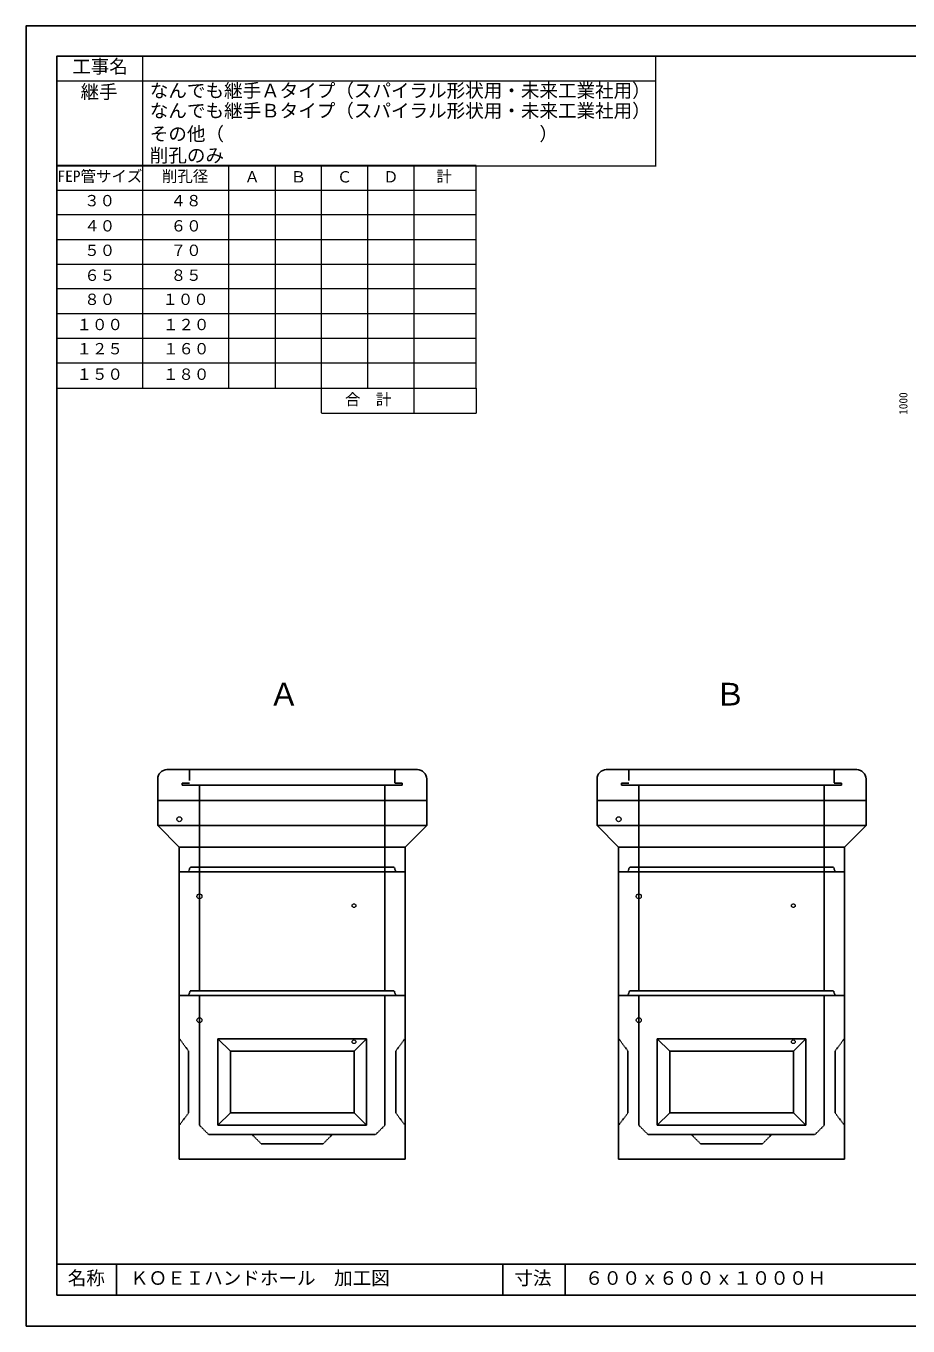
# Model space of a CAD drawing. Units: millimetres, scale not verified. Extents: x -297 to 298, y -210 to 211.
# Drawn here: x -297 to -11.7, y -210 to 210.5 of the extents above; entities that cross this region are included whole.
import ezdxf
from ezdxf.enums import TextEntityAlignment as Align

# ---------------------------------------------------------------- set-up
doc = ezdxf.new("R2010")
doc.units = ezdxf.units.MM
doc.linetypes.add('USER2', pattern=[4.7625, 3.175, -1.5875])
doc.layers.add('0-0', color=7, linetype='Continuous')
for name, color, linetype, lineweight in [('0-1_0', 9, 'Continuous', 25), ('0-2_dims', 7, 'Continuous', 18), ('0-3_pen1実線', 4, 'Continuous', 13), ('0-4_pen2実線', 3, 'Continuous', 13), ('0-5_pen3実線', 7, 'Continuous', 25), ('0-6_pen4実線', 7, 'Continuous', 25), ('0-7_pen2破線', 3, 'USER2', 25), ('0-8_鉄筋', 7, 'Continuous', 25)]:
    doc.layers.add(name, color=color, linetype=linetype, lineweight=lineweight)
doc.styles.add('ＭＳ ゴシック', font='')
doc.styles.get('ＭＳ ゴシック').set_extended_font_data('MS Gothic')

# ---------------------------------------------------------------- blocks, each defined once
blk = doc.blocks.new('部分図 1')
at = {"layer": '0-1_0'}
blk.add_lwpolyline([(0.1, 0.3), (11898.1, 0.3), (11898.1, 8410.3), (0.1, 8410.3)], close=True, dxfattribs=at)
at = {"layer": '0-2_dims'}
for p, q in [((755.1, 6066.8), (755.1, 8215.2)), ((4075.2, 7506.5), (4075.2, 8215.2)), ((200.1, 8055.5), (4076.2, 8055.5)), ((200.1, 7506.5), (4076.2, 7506.5)), ((1313.17, 6066.8), (1313.17, 7507.2)), ((1313.17, 6066.8), (1313.17, 7506.8)), ((1613.17, 6066.8), (1613.17, 7506.8)), ((1912.17, 5908), (1912.17, 7506.8)), ((2211.17, 6066.8), (2211.17, 7506.8)), ((2511.17, 5906), (2511.17, 7506.8)), ((200.17, 7349), (2913.17, 7349)), ((200.1, 7190), (2913.1, 7190)), ((200.1, 7028.2), (2913.1, 7028.2)), ((200.1, 6870.4), (2913.1, 6870.4)), ((200.1, 6711.4), (2913.1, 6711.4)), ((200.1, 6550.4), (2913.1, 6550.4)), ((200.1, 6390.4), (2913.1, 6390.4)), ((200.1, 6231.6), (2913.1, 6231.6)), ((2913.17, 6066.8), (2913.17, 5906.1)), ((1912.17, 5906.1), (2913.17, 5906.1))]:
    blk.add_line(p, q, dxfattribs=at)
blk.add_lwpolyline([(200.17, 6066.8), (2913.17, 6066.8), (2913.17, 7506.8), (200.17, 7506.8)], close=True, dxfattribs=at)
at = {"layer": '0-3_pen1実線'}
for p, q in [((2385.99, 3590.13), (2395.36, 3599.5)), ((5227.99, 3590.13), (5237.36, 3599.5))]:
    blk.add_line(p, q, dxfattribs=at)
at = {"layer": '0-4_pen2実線'}
for centre, radius in [((1121.99, 1979), 16), ((3963.99, 1979), 16), ((2121.99, 1839), 12), ((4963.99, 1839), 12)]:
    blk.add_circle(centre, radius, dxfattribs=at)
for centre, major_axis, ratio in [((991.99, 3278.79), (0, 16.09), 0.994134), ((3833.99, 3278.79), (0, 16.09), 0.994134), ((1121.99, 2779.64), (0, 16.03), 0.998378), ((3963.99, 2779.64), (0, 16.03), 0.998378), ((2121.99, 2719.54), (0, 12.02), 0.998378), ((4963.99, 2719.54), (0, 12.02), 0.998378)]:
    blk.add_ellipse(centre, major_axis=major_axis, ratio=ratio, dxfattribs=at)
at = {"layer": '0-5_pen3実線'}
for p, q in [((851.99, 3539.5), (851.99, 3399.5)), ((911.99, 3599.5), (2531.99, 3599.5)), ((2591.99, 3539.5), (2591.99, 3399.5)), ((3693.99, 3539.5), (3693.99, 3399.5)), ((3753.99, 3599.5), (5373.99, 3599.5)), ((5433.99, 3539.5), (5433.99, 3399.5)), ((851.99, 3399.5), (2591.99, 3399.5)), ((851.99, 3399.5), (851.99, 3238.56)), ((2591.99, 3399.5), (2591.99, 3238.56)), ((3693.99, 3399.5), (5433.99, 3399.5)), ((3693.99, 3399.5), (3693.99, 3238.56)), ((5433.99, 3399.5), (5433.99, 3238.56)), ((851.99, 3238.56), (2591.99, 3238.56)), ((991.99, 3097.73), (851.99, 3238.56)), ((2451.99, 3097.73), (2591.99, 3238.56)), ((3693.99, 3238.56), (5433.99, 3238.56)), ((3833.99, 3097.73), (3693.99, 3238.56)), ((5293.99, 3097.73), (5433.99, 3238.56)), ((991.99, 3097.73), (2451.99, 3097.73)), ((991.99, 3097.73), (991.99, 2939.2)), ((2451.99, 3097.73), (2451.99, 2939.2)), ((3833.99, 3097.73), (5293.99, 3097.73)), ((3833.99, 3097.73), (3833.99, 2939.2)), ((5293.99, 3097.73), (5293.99, 2939.2)), ((991.99, 2939.9), (991.99, 2138.6)), ((991.99, 2939.2), (2451.99, 2939.2)), ((2451.99, 2939.9), (2451.99, 2138.6)), ((3833.99, 2939.9), (3833.99, 2138.6)), ((3833.99, 2939.2), (5293.99, 2939.2)), ((5293.99, 2939.9), (5293.99, 2138.6)), ((991.99, 2139), (991.99, 1079)), ((991.99, 2138.6), (2451.99, 2138.6)), ((2451.99, 2139), (2451.99, 1079)), ((3833.99, 2139), (3833.99, 1079)), ((3833.99, 2138.6), (5293.99, 2138.6)), ((5293.99, 2139), (5293.99, 1079)), ((1241.99, 1859), (1241.99, 1299)), ((1241.99, 1859), (1321.99, 1779)), ((1241.99, 1859), (1721.99, 1859)), ((1721.99, 1859), (2201.99, 1859)), ((2201.99, 1859), (2121.99, 1779)), ((2201.99, 1859), (2201.99, 1299)), ((4083.99, 1859), (4083.99, 1299)), ((4083.99, 1859), (4163.99, 1779)), ((4083.99, 1859), (4563.99, 1859)), ((4563.99, 1859), (5043.99, 1859)), ((5043.99, 1859), (4963.99, 1779)), ((5043.99, 1859), (5043.99, 1299)), ((1321.99, 1779), (1321.99, 1379)), ((1321.99, 1779), (1721.99, 1779)), ((1721.99, 1779), (2121.99, 1779)), ((2121.99, 1779), (2121.99, 1379)), ((4163.99, 1779), (4163.99, 1379)), ((4163.99, 1779), (4563.99, 1779)), ((4563.99, 1779), (4963.99, 1779)), ((4963.99, 1779), (4963.99, 1379)), ((1241.99, 1299), (1321.99, 1379)), ((1321.99, 1379), (1721.99, 1379)), ((1721.99, 1379), (2121.99, 1379)), ((2201.99, 1299), (2121.99, 1379)), ((4083.99, 1299), (4163.99, 1379)), ((4163.99, 1379), (4563.99, 1379)), ((4563.99, 1379), (4963.99, 1379)), ((5043.99, 1299), (4963.99, 1379)), ((1241.99, 1299), (1721.99, 1299)), ((1721.99, 1299), (2201.99, 1299)), ((4083.99, 1299), (4563.99, 1299)), ((4563.99, 1299), (5043.99, 1299)), ((991.99, 1079), (2451.99, 1079)), ((3833.99, 1079), (5293.99, 1079)), ((586.1, 400.3), (586.1, 200.3)), ((3488.1, 400.3), (3488.1, 200.3))]:
    blk.add_line(p, q, dxfattribs=at)
for centre, start, end in [((911.99, 3539.5), 90, 180), ((2531.99, 3539.5), 0, 90), ((3753.99, 3539.5), 90, 180), ((5373.99, 3539.5), 0, 90)]:
    blk.add_arc(centre, 60, start, end, dxfattribs=at)
at = {"layer": '0-6_pen4実線'}
for p, q in [((200.1, 400.3), (11709.1, 400.3)), ((3085.4, 400.3), (3085.4, 200.3))]:
    blk.add_line(p, q, dxfattribs=at)
blk.add_lwpolyline([(200.1, 200.3), (11709.1, 200.3), (11709.1, 8215.3), (200.1, 8215.3)], close=True, dxfattribs=at)
at = {"layer": '0-7_pen2破線'}
for p, q in [((1057.99, 3599.5), (1057.99, 3529.5)), ((2385.99, 3599.5), (2385.99, 3511.5)), ((3899.99, 3599.5), (3899.99, 3529.5)), ((5227.99, 3599.5), (5227.99, 3511.5)), ((1009.99, 3511.5), (1057.99, 3511.5)), ((1009.99, 3511.5), (1009.99, 3499.5)), ((1009.99, 3499.5), (2321.99, 3499.5)), ((1121.99, 3499.5), (1121.99, 3399.5)), ((2433.99, 3499.5), (2321.99, 3499.5)), ((2321.99, 3499.5), (2321.99, 3399.5)), ((2433.99, 3511.5), (2385.99, 3511.5)), ((2433.99, 3511.5), (2433.99, 3499.5)), ((3851.99, 3511.5), (3899.99, 3511.5)), ((3851.99, 3511.5), (3851.99, 3499.5)), ((3851.99, 3499.5), (5163.99, 3499.5)), ((3963.99, 3499.5), (3963.99, 3399.5)), ((5275.99, 3499.5), (5163.99, 3499.5)), ((5163.99, 3499.5), (5163.99, 3399.5)), ((5275.99, 3511.5), (5227.99, 3511.5)), ((5275.99, 3511.5), (5275.99, 3499.5)), ((1121.99, 3399.5), (1121.99, 2939.2)), ((2321.99, 3399.5), (2321.99, 2939.2)), ((3963.99, 3399.5), (3963.99, 2939.2)), ((5163.99, 3399.5), (5163.99, 2939.2)), ((1051.99, 2939.2), (1061.99, 2969.38)), ((2381.99, 2969.38), (1061.99, 2969.38)), ((2391.99, 2939.2), (2381.99, 2969.38)), ((3893.99, 2939.2), (3903.99, 2969.38)), ((5223.99, 2969.38), (3903.99, 2969.38)), ((5233.99, 2939.2), (5223.99, 2969.38)), ((1121.99, 2939.9), (1121.99, 2168.65)), ((2321.99, 2939.9), (2321.99, 2168.65)), ((3963.99, 2939.9), (3963.99, 2168.65)), ((5163.99, 2939.9), (5163.99, 2168.65)), ((1051.99, 2138.6), (1061.99, 2168.65)), ((1721.99, 2168.65), (1061.99, 2168.65)), ((1121.99, 2139), (1121.99, 1299)), ((2381.99, 2168.65), (1721.99, 2168.65)), ((2321.99, 2139), (2321.99, 1299)), ((2391.99, 2138.6), (2381.99, 2168.65)), ((3893.99, 2138.6), (3903.99, 2168.65)), ((4563.99, 2168.65), (3903.99, 2168.65)), ((3963.99, 2139), (3963.99, 1299)), ((5223.99, 2168.65), (4563.99, 2168.65)), ((5163.99, 2139), (5163.99, 1299)), ((5233.99, 2138.6), (5223.99, 2168.65)), ((991.99, 1859), (1051.99, 1779)), ((3833.99, 1859), (3893.99, 1779)), ((1121.99, 1299), (1181.99, 1239)), ((2321.99, 1299), (2261.99, 1239)), ((3963.99, 1299), (4023.99, 1239)), ((5163.99, 1299), (5103.99, 1239)), ((1181.99, 1239), (1721.99, 1239)), ((1461.99, 1239), (1521.99, 1179)), ((1521.99, 1179), (1721.99, 1179)), ((1721.99, 1239), (2261.99, 1239)), ((1721.99, 1179), (1921.99, 1179)), ((1981.99, 1239), (1921.99, 1179)), ((4023.99, 1239), (4563.99, 1239)), ((4303.99, 1239), (4363.99, 1179)), ((4363.99, 1179), (4563.99, 1179)), ((4563.99, 1239), (5103.99, 1239)), ((4563.99, 1179), (4763.99, 1179)), ((4823.99, 1239), (4763.99, 1179))]:
    blk.add_line(p, q, dxfattribs=at)
for points in [[(2451.99, 1859), (2391.99, 1779), (2391.99, 1379), (2451.99, 1299)], [(5293.99, 1859), (5233.99, 1779), (5233.99, 1379), (5293.99, 1299)], [(1051.99, 1779), (1051.99, 1379), (991.99, 1299)], [(3893.99, 1779), (3893.99, 1379), (3833.99, 1299)]]:
    blk.add_lwpolyline(points, dxfattribs=at)
at = {"layer": '0-2_dims', "style": 'ＭＳ ゴシック'}
for s, height, p in [('工事名', 87.98, (299.1, 8078.2)), ('継手', 87.98, (353.1, 7914.2)), ('なんでも継手Ａタイプ（スパイラル形状用・未来工業社用）\u3000\u3000', 87.98, (801.1, 7922.2)), ('なんでも継手Ｂタイプ（スパイラル形状用・未来工業社用）\u3000\u3000', 87.98, (801.1, 7792.2)), ('その他（\u3000\u3000\u3000\u3000\u3000\u3000\u3000\u3000\u3000\u3000\u3000\u3000\u3000\u3000\u3000\u3000\u3000）', 87.98, (801.1, 7642.2)), ('削孔のみ', 87.98, (801.1, 7503.2)), ('FEP管サイズ', 73.31, (203.17, 7379.9)), ('削孔径', 73.31, (879.17, 7379.9)), ('Ａ', 73.31, (1413.17, 7375.9)), ('Ｂ', 73.31, (1712.17, 7375.9)), ('Ｃ', 73.31, (2011.17, 7375.9)), ('Ｄ', 73.31, (2310.17, 7375.9)), ('計', 73.31, (2654.17, 7378.9)), ('３０', 73.31, (376.17, 7221.9)), ('４８', 73.31, (935.17, 7221.9)), ('４０', 73.31, (377.07, 7058.9)), ('６０', 73.31, (936.07, 7058.9)), ('５０', 73.31, (377.07, 6900.5)), ('７０', 73.31, (936.07, 6900.5)), ('６５', 73.31, (377.07, 6739.5)), ('８５', 73.31, (936.07, 6739.5)), ('８０', 73.31, (377.17, 6583.5)), ('１００', 73.31, (882.17, 6583.5)), ('１００', 73.31, (327.07, 6420.5)), ('１２０', 73.31, (886.07, 6420.5)), ('１２５', 73.31, (327.07, 6264.1)), ('１６０', 73.31, (886.07, 6264.1)), ('１５０', 73.31, (327.07, 6099.1)), ('１８０', 73.31, (886.07, 6099.1)), ('合\u3000計', 73.31, (2063.17, 5935.9))]:
    blk.add_text(s, height=height, dxfattribs=at).set_placement(p, align=Align.BOTTOM_LEFT)
blk.add_text('1000', height=53.52, rotation=90, dxfattribs=at).set_placement((5718, 5895), align=Align.BOTTOM_LEFT)
at = {"layer": '0-5_pen3実線', "style": 'ＭＳ ゴシック'}
for s, p in [('名称', (270.1, 240.3)), ('ＫＯＥＩハンドホール\u3000加工図', (673.1, 240.3)), ('寸法', (3159.3, 240.3)), ('６００ｘ６００ｘ１０００Ｈ', (3615.1, 240.3))]:
    blk.add_text(s, height=87.98, dxfattribs=at).set_placement(p, align=Align.BOTTOM_LEFT)
at = {"layer": '0-8_鉄筋', "style": 'ＭＳ ゴシック'}
for s, p in [('Ａ', (1568.97, 3970.23)), ('Ｂ', (4454.97, 3970.23))]:
    blk.add_text(s, height=146.6, dxfattribs=at).set_placement(p, align=Align.BOTTOM_LEFT)

msp = doc.modelspace()

# ---------------------------------------------------------------- block references
at = {"layer": '0-0', "xscale": 0.05, "yscale": 0.05}
msp.add_blockref('部分図 1', (-297, -210), dxfattribs=at)

doc.saveas('drawing.dxf')
